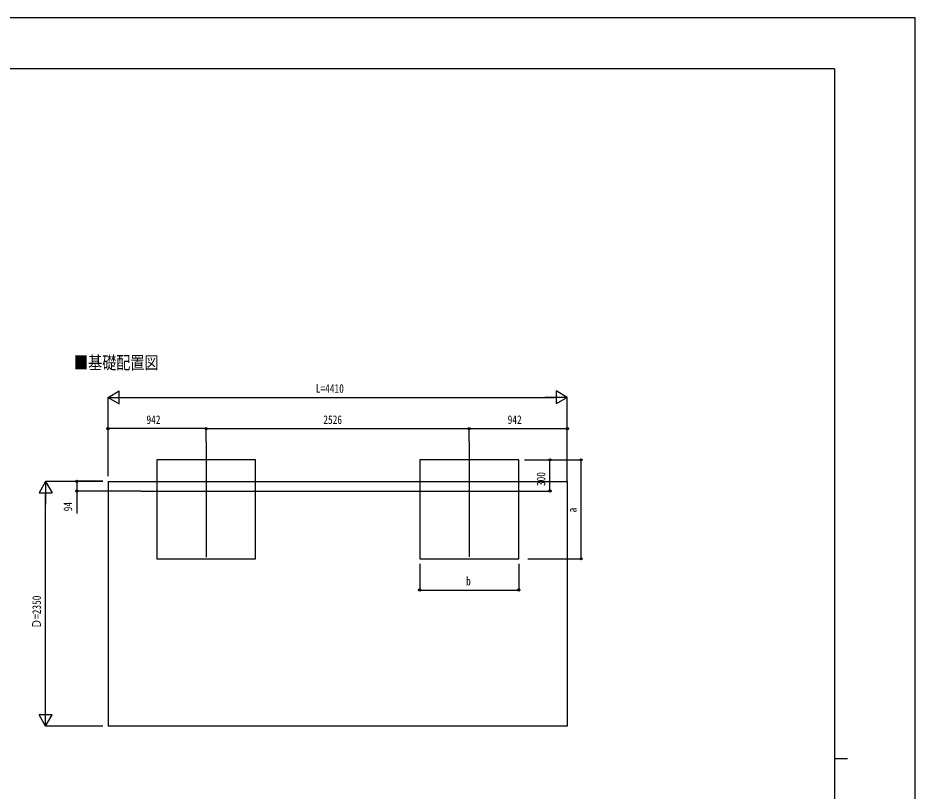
# Model space of a CAD drawing. Units: millimetres, scale not verified. Extents: x -10512 to 10512, y -7425 to 7425.
# Drawn here: x 1898 to 10512, y 0 to 7425 of the extents above; entities that cross this region are included whole.
import ezdxf
from ezdxf.enums import TextEntityAlignment as Align

# ---------------------------------------------------------------- set-up
doc = ezdxf.new("R2010")
doc.units = ezdxf.units.MM
doc.header["$LTSCALE"] = 30
for name, color, linetype in [('0-2_USER1', 3, 'Continuous'), ('0-3_YKK_12', 2, 'Continuous'), ('0-4_YKK_A1', 4, 'Continuous'), ('0-5_YKK_D', 6, 'Continuous'), ('0-6_YKK_ZWAK', 7, 'Continuous')]:
    doc.layers.add(name, color=color, linetype=linetype)
doc.styles.add('ＭＳ ゴシック', font='')
doc.styles.get('ＭＳ ゴシック').set_extended_font_data('MS Gothic')

msp = doc.modelspace()

# ---------------------------------------------------------------- linework, layer by layer
at = {"layer": '0-3_YKK_12'}
for p, q in [((3705.55, 3354.54), (3705.55, 2247.88)), ((6231.55, 3356.04), (6231.55, 2249.38)), ((3080.55, 2880.78), (6856.55, 2880.78))]:
    msp.add_line(p, q, dxfattribs=at)
at = {"layer": '0-4_YKK_A1'}
for p, q in [((2763.55, 2972.78), (7173.55, 2972.78)), ((2763.55, 2972.78), (2763.55, 622.78)), ((7173.55, 2972.78), (7173.55, 622.78)), ((7173.55, 622.78), (2763.55, 622.78))]:
    msp.add_line(p, q, dxfattribs=at)
for points in [[(3230.55, 2230.78), (4180.55, 2230.78), (4180.55, 3180.78), (3230.55, 3180.78)], [(5756.55, 2230.78), (6706.55, 2230.78), (6706.55, 3180.78), (5756.55, 3180.78)]]:
    msp.add_lwpolyline(points, close=True, dxfattribs=at)
at = {"layer": '0-5_YKK_D'}
for p, q in [((2763.55, 3780.78), (2871.8, 3843.28)), ((2871.8, 3718.28), (2871.8, 3843.28)), ((7173.55, 3780.78), (7065.3, 3843.28)), ((7065.3, 3843.28), (7065.3, 3718.28)), ((2763.55, 3024.78), (2763.55, 3781.78)), ((2763.55, 3780.78), (2871.8, 3718.28)), ((2763.55, 3780.78), (2980.06, 3780.78)), ((2888.55, 3780.78), (7048.55, 3780.78)), ((7173.55, 3780.78), (6957.04, 3780.78)), ((7173.55, 3780.78), (7065.3, 3718.28)), ((7173.55, 2975.78), (7173.55, 3781.78)), ((2763.55, 3025.78), (2763.55, 3481.78)), ((3705.55, 3480.78), (2763.55, 3480.78)), ((3705.55, 3355.54), (3705.55, 3481.78)), ((3705.55, 3355.54), (3705.55, 3481.78)), ((3705.55, 3480.78), (6231.55, 3480.78)), ((6231.55, 3357.04), (6231.55, 3481.78)), ((6231.55, 3357.04), (6231.55, 3481.78)), ((6231.55, 3480.78), (7173.55, 3480.78)), ((7173.55, 2975.78), (7173.55, 3481.78)), ((6763.32, 3180.78), (7307.55, 3180.78)), ((6763.52, 3180.78), (7007.55, 3180.78)), ((7006.55, 2880.78), (7006.55, 3180.78)), ((7306.55, 2230.78), (7306.55, 3180.78)), ((2163.55, 2972.78), (2101.05, 2864.52)), ((2713.55, 2972.78), (2162.55, 2972.78)), ((2163.55, 2972.78), (2226.05, 2864.52)), ((2163.55, 2972.78), (2163.55, 2756.27)), ((2713.55, 2974.78), (2462.55, 2974.78)), ((2101.05, 2864.52), (2226.05, 2864.52)), ((2163.55, 747.78), (2163.55, 2847.78)), ((3079.55, 2880.78), (2462.55, 2880.78)), ((6857.55, 2880.78), (7007.55, 2880.78)), ((5756.55, 2183.69), (5756.55, 1929.78)), ((6706.55, 2181.76), (6706.55, 1929.78)), ((6794.25, 2230.78), (7307.55, 2230.78)), ((5756.55, 1930.78), (6706.55, 1930.78)), ((2163.55, 622.78), (2163.55, 839.28)), ((2163.55, 622.78), (2101.05, 731.03)), ((2226.05, 731.03), (2101.05, 731.03)), ((2163.55, 622.78), (2226.05, 731.03)), ((2713.55, 622.78), (2162.55, 622.78))]:
    msp.add_line(p, q, dxfattribs=at)
msp.add_lwpolyline([(2463.55, 2974.78), (2463.55, 2880.78), (2463.55, 2666.28)], dxfattribs=at)
for centre in [(2763.55, 3480.78), (3705.55, 3480.78), (3705.55, 3480.78), (6231.55, 3480.78), (6231.55, 3480.78), (7173.55, 3480.78), (7006.55, 3180.78), (7306.55, 3180.78), (2463.55, 2974.78), (2463.55, 2880.78), (7006.55, 2880.78), (7306.55, 2230.78), (5756.55, 1930.78), (6706.55, 1930.78)]:
    msp.add_circle(centre, 10.62, dxfattribs=at)
at = {"layer": '0-6_YKK_ZWAK'}
for p, q in [((9737.55, 6937.5), (-9762.45, 6937.5)), ((9737.55, 6937.5), (9737.55, -6312.5)), ((9737.55, 312.5), (9862.55, 312.5))]:
    msp.add_line(p, q, dxfattribs=at)
msp.add_lwpolyline([(-10512.5, -7425), (10512.5, -7425), (10512.5, 7425), (-10512.5, 7425)], close=True, dxfattribs=at)

# ---------------------------------------------------------------- texts
at = {"layer": '0-2_USER1', "style": 'ＭＳ ゴシック', "width": 0.8}
msp.add_text('■基礎配置図', height=123.8, dxfattribs=at).set_placement((2437.49, 4015.2), align=Align.BOTTOM_LEFT)
at = {"layer": '0-5_YKK_D', "style": 'ＭＳ ゴシック', "width": 0.8}
for s, p in [('L=4410', (4758.55, 3800.78)), ('942', (3132.55, 3500.78)), ('2526', (4830.55, 3500.78)), ('942', (6600.55, 3500.78)), ('b', (6201.55, 1950.78))]:
    msp.add_text(s, height=82.48, dxfattribs=at).set_placement(p, align=Align.BOTTOM_LEFT)
for s, p in [('300', (6986.55, 2928.78)), ('94', (2443.55, 2686.28)), ('a', (7286.55, 2675.78)), ('Ｄ=2350', (2143.55, 1560.78))]:
    msp.add_text(s, height=82.48, rotation=90, dxfattribs=at).set_placement(p, align=Align.BOTTOM_LEFT)

doc.saveas('drawing.dxf')
